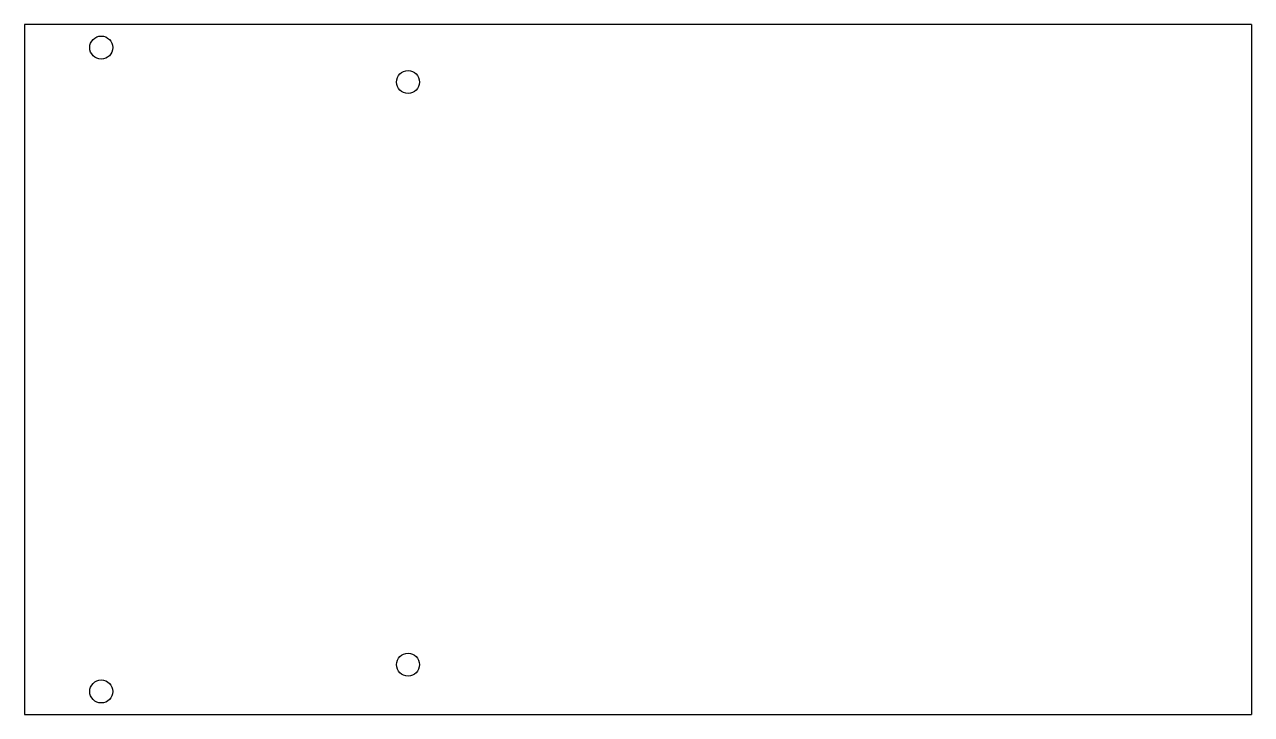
# Model space of a CAD drawing. Header units: millimetres. Extents: x -96 to 64, y -96 to -6.
import ezdxf

# ---------------------------------------------------------------- set-up
doc = ezdxf.new("R2010")
doc.units = ezdxf.units.MM

msp = doc.modelspace()

# ---------------------------------------------------------------- linework, layer by layer
at = {"color": 7, "linetype": 'Continuous', "lineweight": 25}
for p, q in [((-96.02, -6.36), (-96.02, -96.36)), ((63.98, -6.36), (-96.02, -6.36)), ((63.98, -6.36), (63.98, -96.36)), ((-96.02, -96.36), (63.98, -96.36))]:
    msp.add_line(p, q, dxfattribs=at)
for centre in [(-86.02, -9.36), (-46.01, -13.86), (-46.01, -89.86), (-86.02, -93.36)]:
    msp.add_circle(centre, 1.5, dxfattribs=at)

doc.saveas('drawing.dxf')
